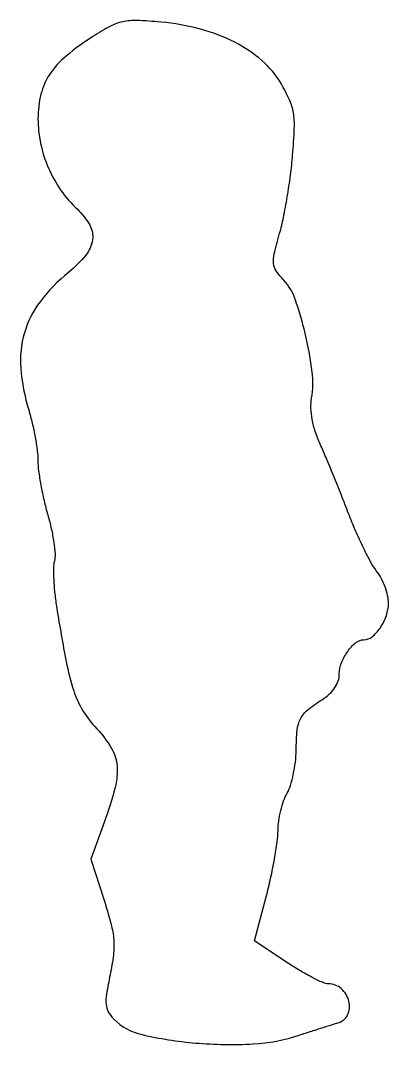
# Model space of a CAD drawing. Extents: x 0 to 60, y 0 to 167.
import ezdxf

# ---------------------------------------------------------------- set-up
doc = ezdxf.new("R2010")
doc.units = 0

msp = doc.modelspace()

# ---------------------------------------------------------------- linework, layer by layer
msp.add_lwpolyline([(11.929395, 164.215566, 0.030368), (7.58507, 161.028436, 0.072377), (4.914007, 158.059518, 0.086871), (3.483757, 154.811767, 0.060453), (3, 150.825303, 0.052764), (3.429824, 146.763581, 0.049712), (4.701835, 142.795391, 0.049736), (6.731296, 139.158117, 0.052927), (9.402682, 136.075686, -0.076589), (11.411408, 133.524317, -0.165113), (11.870125, 131.097349, -0.138848), (10.765803, 128.600362, -0.048468), (7.950621, 125.806465, 0.059159), (3.344252, 121.035751, 0.09247), (0.790463, 115.948936, 0.09022), (0.207435, 110.190909, 0.053926), (1.489176, 103.408931, -0.015987), (2.060199, 101.284356, -0.012713), (2.544086, 98.959084, -0.012908), (2.882257, 96.779558, -0.03123), (2.989176, 95.153907, 0.032197), (3.101637, 93.492968, 0.011966), (3.465352, 91.179036, 0.0118), (3.983541, 88.667131, 0.013969), (4.595003, 86.321199, -0.016922), (5.16685, 84.072931, -0.018444), (5.566733, 81.85455, -0.018227), (5.768438, 79.940799, -0.081262), (5.663231, 78.820196, 0.062842), (5.515396, 77.691682, 0.01388), (5.560399, 75.736995, 0.014222), (5.740776, 73.464832, 0.013265), (6.05289, 71.152905, 0.00657), (7.578383, 62.467122, 0.03317), (8.811825, 57.702479, 0.056786), (10.318359, 54.444068, 0.05245), (12.553674, 51.511766, -0.054421), (14.922488, 48.378868, -0.114467), (15.849927, 45.490778, -0.085557), (15.537731, 41.948846, -0.021429), (13.808545, 36.387733), (11.616678, 30.275465), (13.747848, 23.601056, -0.0128), (14.880434, 19.71326, -0.044288), (15.321928, 17.131336, -0.050907), (15.271201, 14.703066, -0.021039), (14.731713, 11.456834, 0.010781), (14.143838, 8.318811, 0.061141), (14.073419, 6.623013, 0.106922), (14.437169, 5.420159, 0.069788), (15.313401, 4.258027, 0.141311), (19.923091, 1.71193, 0.034308), (28.605502, 0.352756, 0.035841), (37.986993, 0.211606, 0.065372), (45.5, 1.634425, -0.001328), (47.507664, 2.288768, -0.001582), (49.4051, 2.894995, -0.001366), (51.008319, 3.396823, -0.010268), (51.772681, 3.616689, 0.220806), (53.331896, 4.914584, 0.171384), (53.560546, 7.137506, 0.15235), (52.325626, 9.200728, 0.184315), (50.231061, 10, -0.105496), (49.353415, 10.187261, -0.013649), (47.614219, 11.022513, -0.015424), (45.582434, 12.148011, -0.01232), (43.462819, 13.480896), (38.218628, 16.961792), (40.109314, 24.163267, 0.010309), (40.835694, 27.18208, 0.009632), (41.45502, 30.2973, 0.009652), (41.89813, 33.08415, 0.032122), (42.035435, 34.932371, -0.033034), (42.15334, 36.48124, -0.02371), (42.480268, 38.186384, -0.024075), (42.949095, 39.786697, -0.046581), (43.5, 41, 0.054883), (44.052944, 42.273405, 0.022919), (44.52423, 44.0875, 0.022343), (44.855548, 46.093774, 0.026933), (44.979877, 48, -0.021276), (45.157692, 51.300479, -0.095029), (45.701748, 53.15159, -0.104275), (46.866495, 54.582698, -0.028291), (49.25, 56.296151, 0.045307), (50.414701, 57.194996, 0.059662), (51.28233, 58.217189, 0.066302), (51.817233, 59.318332, 0.080118), (52, 60.451624, -0.094798), (52.344008, 62.249739, -0.061721), (53.363115, 64.109232, -0.06491), (54.704335, 65.536651, -0.173429), (56, 66, 0.175899), (57.345242, 66.488363, 0.070468), (58.676161, 67.964766, 0.064816), (59.663469, 69.940278, 0.083698), (60, 71.93657, 0.055771), (59.860319, 73.184957, 0.032486), (59.432077, 74.631627, 0.032118), (58.807044, 76.042743, 0.046368), (58.066644, 77.188147, -0.042325), (57.151133, 78.579684, -0.011067), (55.927049, 80.958818, -0.011164), (54.648736, 83.740778, -0.011213), (53.497842, 86.573005, 0.003329), (52.345301, 89.542703, 0.002633), (51.06073, 92.739067, 0.002662), (49.83714, 95.692894, 0.006624), (48.902129, 97.836585, -0.026417), (48.09914, 99.896361, -0.033639), (47.591484, 101.870947, -0.03717), (47.388912, 103.703623, -0.052907), (47.503298, 105.336585, 0.076057), (47.604387, 109.578299, 0.026009), (46.499842, 115.648263, 0.024719), (44.818255, 121.464749, 0.106229), (42.967621, 124.534466, -0.038661), (41.744722, 126.056323, -0.128684), (41.316079, 127.25411, -0.080495), (41.429759, 128.809813, -0.009589), (42.296616, 132.165982, 0.018289), (42.911964, 134.731946, 0.008498), (43.531271, 138.100909, 0.008406), (44.06251, 141.664339, 0.011605), (44.411032, 144.879665, 0.010853), (44.686952, 149.249459, 0.050516), (44.536706, 151.767728, 0.065787), (43.901841, 153.880372, 0.026702), (42.520363, 156.555466, 0.081488), (39.428266, 160.28134, 0.06066), (34.993075, 163.278649, 0.05393), (29.431292, 165.406306, 0.040979), (23, 166.548093, 0.013673), (19.077342, 166.809133, 0.061769), (16.794793, 166.616309, 0.070322), (14.771584, 165.882202, 0.020939)], format="xyb", close=True)

doc.saveas('drawing.dxf')
